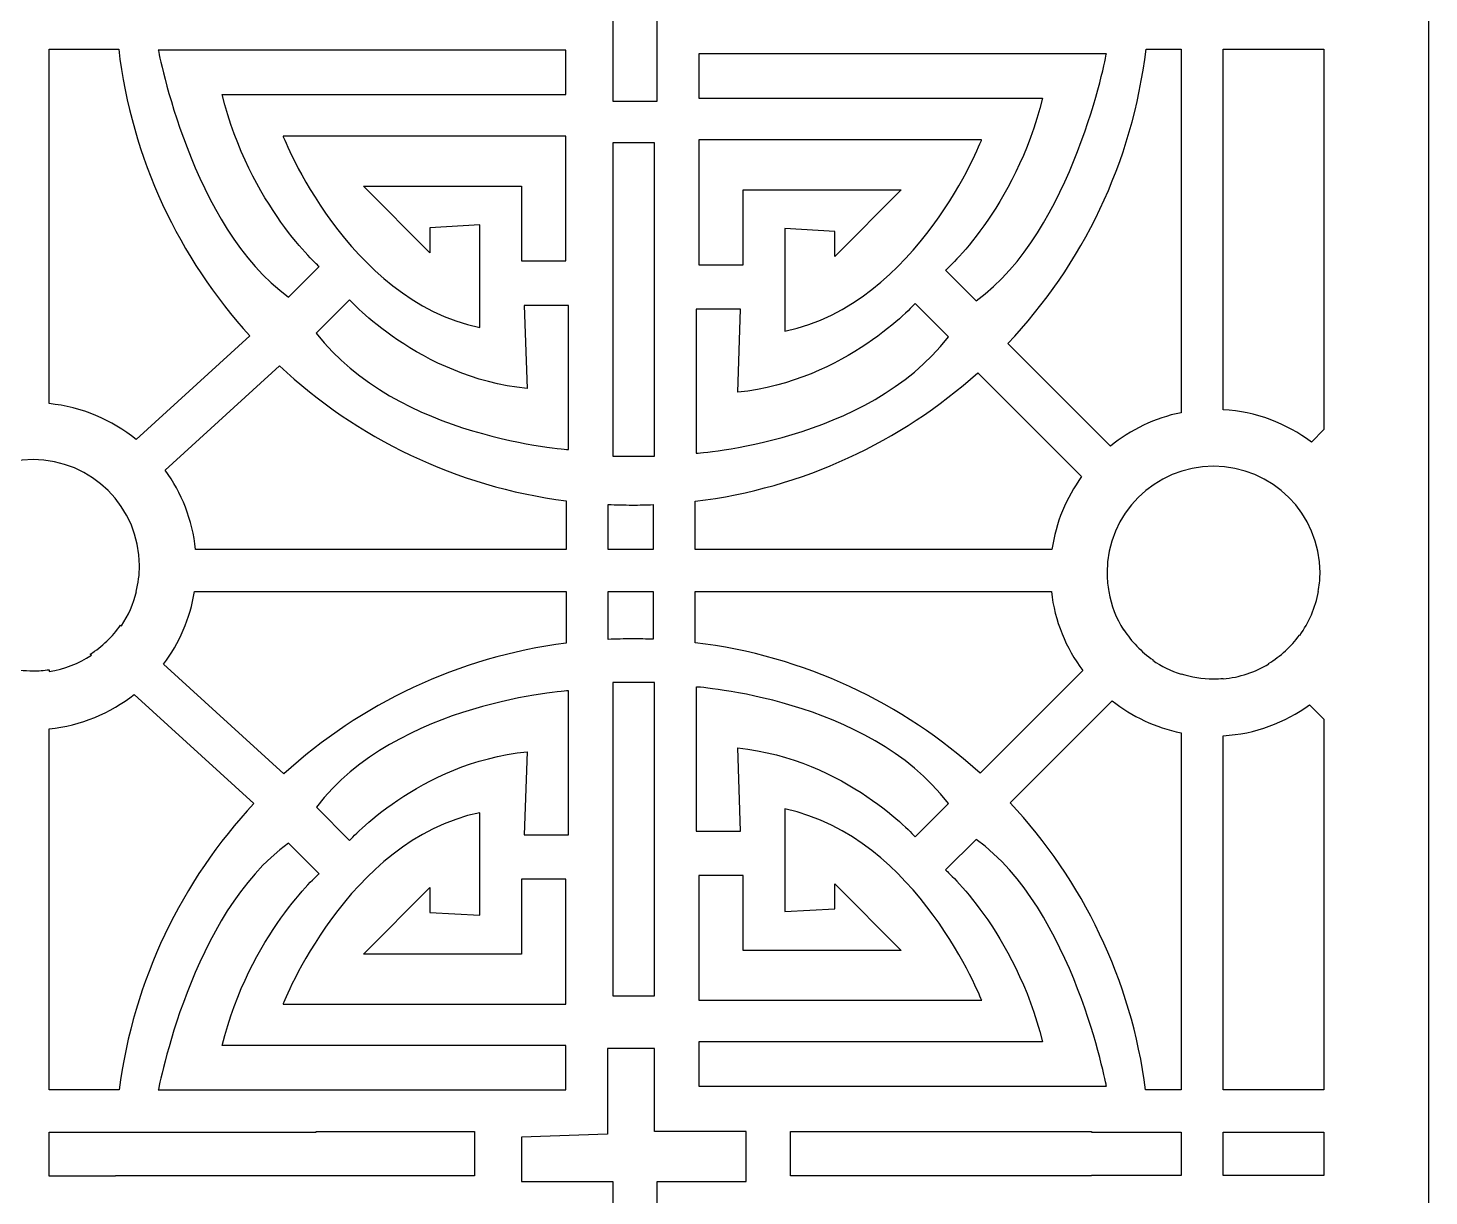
# Model space of a CAD drawing. Header units: centimetres. Extents: x -9.8 to 9.8, y -11.2 to 9.5.
# Drawn here: x 5.197 to 9.817, y -4.862 to -1.012 of the extents above; entities that cross this region are included whole.
import ezdxf

# ---------------------------------------------------------------- set-up
doc = ezdxf.new("R2010")
doc.units = ezdxf.units.CM
doc.header["$MEASUREMENT"] = 0
doc.layers.add('layer 1', color=7, linetype='Continuous')

msp = doc.modelspace()

# ---------------------------------------------------------------- linework, layer by layer
at = {"layer": 'layer 1', "color": 242}
for points, knots in [([(0.57661, 9.45925), (0.57661, 9.45925), (9.81651, 9.45925), (9.81651, 9.45925), (9.81651, 9.45925), (9.81651, 9.45925), (9.81651, -11.21502), (9.81651, -11.21502), (9.81651, -11.21502), (9.81651, -11.21502), (0.57661, -11.21502), (0.57661, -11.21502), (0.57661, -11.21502), (0.57661, -11.21502), (0.57661, 9.45925), (0.57661, 9.45925)], [0, 0, 0, 0, 0.2, 0.2, 0.2, 0.2, 0.4, 0.4, 0.4, 0.4, 0.6, 0.6, 0.6, 0.6, 1, 1, 1, 1]), ([(7.27176, -1.2527), (7.27176, -1.2527), (7.12552, -1.2527), (7.12552, -1.2527), (7.12552, -1.2527), (7.12552, -1.2527), (7.12552, -0.96015), (7.12552, -0.96015), (7.12552, -0.96015), (7.12552, -0.96015), (6.82386, -0.96015), (6.82386, -0.96015), (6.82386, -0.96015), (6.82386, -0.96015), (6.82386, -0.81391), (6.82386, -0.81391), (6.82386, -0.81391), (6.82386, -0.81391), (7.10723, -0.80474), (7.10723, -0.80474), (7.10723, -0.80474), (7.10723, -0.80474), (7.10723, -0.52134), (7.10723, -0.52134), (7.10723, -0.52134), (7.10723, -0.52134), (7.26264, -0.52134), (7.26264, -0.52134), (7.26264, -0.52134), (7.26264, -0.52134), (7.26264, -0.79558), (7.26264, -0.79558), (7.26264, -0.79558), (7.26264, -0.79558), (7.5643, -0.79558), (7.5643, -0.79558), (7.5643, -0.79558), (7.5643, -0.79558), (7.5643, -0.96015), (7.5643, -0.96015), (7.5643, -0.96015), (7.5643, -0.96015), (7.27176, -0.96015), (7.27176, -0.96015), (7.27176, -0.96015), (7.27176, -0.96015), (7.27176, -1.2527), (7.27176, -1.2527)], [0, 0, 0, 0, 0.0769231, 0.0769231, 0.0769231, 0.0769231, 0.1538462, 0.1538462, 0.1538462, 0.1538462, 0.2307692, 0.2307692, 0.2307692, 0.2307692, 0.3076923, 0.3076923, 0.3076923, 0.3076923, 0.3846154, 0.3846154, 0.3846154, 0.3846154, 0.4615385, 0.4615385, 0.4615385, 0.4615385, 0.5384615, 0.5384615, 0.5384615, 0.5384615, 0.6153846, 0.6153846, 0.6153846, 0.6153846, 0.6923077, 0.6923077, 0.6923077, 0.6923077, 0.7692308, 0.7692308, 0.7692308, 0.7692308, 0.8461538, 0.8461538, 0.8461538, 0.8461538, 1, 1, 1, 1]), ([(5.26586, -2.25021), (5.37429, -2.26073), (5.47332, -2.30341), (5.55326, -2.36862), (5.55326, -2.36862), (5.55326, -2.36862), (5.92817, -2.02684), (5.92817, -2.02684), (5.92817, -2.02684), (5.69489, -1.77074), (5.5385, -1.44334), (5.4955, -1.08113), (5.4955, -1.08113), (5.4955, -1.08113), (5.26586, -1.08113), (5.26586, -1.08113), (5.26586, -1.08113), (5.26586, -1.08113), (5.26586, -2.25021), (5.26586, -2.25021)], [0, 0, 0, 0, 0.1666667, 0.1666667, 0.1666667, 0.1666667, 0.3333333, 0.3333333, 0.3333333, 0.3333333, 0.5, 0.5, 0.5, 0.5, 0.6666667, 0.6666667, 0.6666667, 0.6666667, 1, 1, 1, 1]), ([(5.62624, -1.08509), (5.62624, -1.08509), (6.97004, -1.08509), (6.97004, -1.08509), (6.97004, -1.08509), (6.97004, -1.08509), (6.97004, -1.23132), (6.97004, -1.23132), (6.97004, -1.23132), (6.97004, -1.23132), (5.83647, -1.23132), (5.83647, -1.23132), (5.83647, -1.23132), (5.92794, -1.59701), (6.15646, -1.79811), (6.15646, -1.79811), (6.15646, -1.79811), (6.15646, -1.79811), (6.05591, -1.89869), (6.05591, -1.89869), (6.05591, -1.89869), (5.73597, -1.67013), (5.62624, -1.08509), (5.62624, -1.08509)], [0, 0, 0, 0, 0.1428571, 0.1428571, 0.1428571, 0.1428571, 0.2857143, 0.2857143, 0.2857143, 0.2857143, 0.4285714, 0.4285714, 0.4285714, 0.4285714, 0.5714286, 0.5714286, 0.5714286, 0.5714286, 0.7142857, 0.7142857, 0.7142857, 0.7142857, 1, 1, 1, 1]), ([(8.32311, -1.91091), (8.32311, -1.91091), (8.22254, -1.81038), (8.22254, -1.81038), (8.22254, -1.81038), (8.22254, -1.81038), (8.45105, -1.60923), (8.54249, -1.24359), (8.54249, -1.24359), (8.54249, -1.24359), (7.40889, -1.24359), (7.40889, -1.24359), (7.40889, -1.24359), (7.40889, -1.24359), (7.40889, -1.09727), (7.40889, -1.09727), (7.40889, -1.09727), (7.40889, -1.09727), (8.75272, -1.09727), (8.75272, -1.09727), (8.75272, -1.09727), (8.75272, -1.09727), (8.64303, -1.68236), (8.32311, -1.91091)], [0, 0, 0, 0, 0.1428571, 0.1428571, 0.1428571, 0.1428571, 0.2857143, 0.2857143, 0.2857143, 0.2857143, 0.4285714, 0.4285714, 0.4285714, 0.4285714, 0.5714286, 0.5714286, 0.5714286, 0.5714286, 0.7142857, 0.7142857, 0.7142857, 0.7142857, 1, 1, 1, 1]), ([(8.7662, -2.39021), (8.83252, -2.33616), (8.91196, -2.29759), (8.99901, -2.28002), (8.99901, -2.28002), (8.99901, -2.28002), (8.99901, -1.08113), (8.99901, -1.08113), (8.99901, -1.08113), (8.99901, -1.08113), (8.88352, -1.08113), (8.88352, -1.08113), (8.88352, -1.08113), (8.83912, -1.45518), (8.67378, -1.79211), (8.42771, -2.05173), (8.42771, -2.05173), (8.42771, -2.05173), (8.7662, -2.39021), (8.7662, -2.39021)], [0, 0, 0, 0, 0.1666667, 0.1666667, 0.1666667, 0.1666667, 0.3333333, 0.3333333, 0.3333333, 0.3333333, 0.5, 0.5, 0.5, 0.5, 0.6666667, 0.6666667, 0.6666667, 0.6666667, 1, 1, 1, 1]), ([(9.13761, -2.27031), (9.24647, -2.27662), (9.34666, -2.31525), (9.42872, -2.3768), (9.42872, -2.3768), (9.42872, -2.3768), (9.47001, -2.3355), (9.47001, -2.3355), (9.47001, -2.3355), (9.47001, -2.3355), (9.47001, -1.08113), (9.47001, -1.08113), (9.47001, -1.08113), (9.47001, -1.08113), (9.13761, -1.08113), (9.13761, -1.08113), (9.13761, -1.08113), (9.13761, -1.08113), (9.13761, -2.27031), (9.13761, -2.27031)], [0, 0, 0, 0, 0.1666667, 0.1666667, 0.1666667, 0.1666667, 0.3333333, 0.3333333, 0.3333333, 0.3333333, 0.5, 0.5, 0.5, 0.5, 0.6666667, 0.6666667, 0.6666667, 0.6666667, 1, 1, 1, 1]), ([(6.30272, -1.53302), (6.30272, -1.53302), (6.5221, -1.75243), (6.5221, -1.75243), (6.5221, -1.75243), (6.5221, -1.75243), (6.5221, -1.67013), (6.5221, -1.67013), (6.5221, -1.67013), (6.5221, -1.67013), (6.68668, -1.66103), (6.68668, -1.66103), (6.68668, -1.66103), (6.68668, -1.66103), (6.68668, -1.99926), (6.68668, -1.99926), (6.68668, -1.99926), (6.24789, -1.90782), (6.03762, -1.36845), (6.03762, -1.36845), (6.03762, -1.36845), (6.03762, -1.36845), (6.97004, -1.36845), (6.97004, -1.36845), (6.97004, -1.36845), (6.97004, -1.36845), (6.97004, -1.77985), (6.97004, -1.77985), (6.97004, -1.77985), (6.97004, -1.77985), (6.82383, -1.77985), (6.82383, -1.77985), (6.82383, -1.77985), (6.82383, -1.77985), (6.82383, -1.53302), (6.82383, -1.53302), (6.82383, -1.53302), (6.82383, -1.53302), (6.30272, -1.53302), (6.30272, -1.53302)], [0, 0, 0, 0, 0.0909091, 0.0909091, 0.0909091, 0.0909091, 0.1818182, 0.1818182, 0.1818182, 0.1818182, 0.2727273, 0.2727273, 0.2727273, 0.2727273, 0.3636364, 0.3636364, 0.3636364, 0.3636364, 0.4545455, 0.4545455, 0.4545455, 0.4545455, 0.5454545, 0.5454545, 0.5454545, 0.5454545, 0.6363636, 0.6363636, 0.6363636, 0.6363636, 0.7272727, 0.7272727, 0.7272727, 0.7272727, 0.8181818, 0.8181818, 0.8181818, 0.8181818, 1, 1, 1, 1]), ([(8.07626, -1.54522), (8.07626, -1.54522), (7.55519, -1.54522), (7.55519, -1.54522), (7.55519, -1.54522), (7.55519, -1.54522), (7.55519, -1.79205), (7.55519, -1.79205), (7.55519, -1.79205), (7.55519, -1.79205), (7.40889, -1.79205), (7.40889, -1.79205), (7.40889, -1.79205), (7.40889, -1.79205), (7.40889, -1.38065), (7.40889, -1.38065), (7.40889, -1.38065), (7.40889, -1.38065), (8.3414, -1.38065), (8.3414, -1.38065), (8.3414, -1.38065), (8.3414, -1.38065), (8.13111, -1.92005), (7.69229, -2.01146), (7.69229, -2.01146), (7.69229, -2.01146), (7.69229, -1.67323), (7.69229, -1.67323), (7.69229, -1.67323), (7.69229, -1.67323), (7.85685, -1.68236), (7.85685, -1.68236), (7.85685, -1.68236), (7.85685, -1.68236), (7.85685, -1.76461), (7.85685, -1.76461), (7.85685, -1.76461), (7.85685, -1.76461), (8.07626, -1.54522), (8.07626, -1.54522)], [0, 0, 0, 0, 0.0909091, 0.0909091, 0.0909091, 0.0909091, 0.1818182, 0.1818182, 0.1818182, 0.1818182, 0.2727273, 0.2727273, 0.2727273, 0.2727273, 0.3636364, 0.3636364, 0.3636364, 0.3636364, 0.4545455, 0.4545455, 0.4545455, 0.4545455, 0.5454545, 0.5454545, 0.5454545, 0.5454545, 0.6363636, 0.6363636, 0.6363636, 0.6363636, 0.7272727, 0.7272727, 0.7272727, 0.7272727, 0.8181818, 0.8181818, 0.8181818, 0.8181818, 1, 1, 1, 1]), ([(7.26264, -2.42286), (7.26264, -2.42286), (7.12552, -2.42286), (7.12552, -2.42286), (7.12552, -2.42286), (7.12552, -2.42286), (7.12552, -1.3898), (7.12552, -1.3898), (7.12552, -1.3898), (7.12552, -1.3898), (7.26264, -1.3898), (7.26264, -1.3898), (7.26264, -1.3898), (7.26264, -1.3898), (7.26264, -2.42286), (7.26264, -2.42286)], [0, 0, 0, 0, 0.2, 0.2, 0.2, 0.2, 0.4, 0.4, 0.4, 0.4, 0.6, 0.6, 0.6, 0.6, 1, 1, 1, 1]), ([(6.97921, -2.4015), (6.97921, -2.4015), (6.41245, -2.3649), (6.14731, -2.01752), (6.14731, -2.01752), (6.14731, -2.01752), (6.257, -1.90782), (6.257, -1.90782), (6.257, -1.90782), (6.257, -1.90782), (6.48556, -2.1638), (6.84209, -2.20034), (6.84209, -2.20034), (6.84209, -2.20034), (6.83298, -1.92613), (6.83298, -1.92613), (6.83298, -1.92613), (6.83298, -1.92613), (6.97921, -1.92613), (6.97921, -1.92613), (6.97921, -1.92613), (6.97921, -1.92613), (6.97921, -2.4015), (6.97921, -2.4015)], [0, 0, 0, 0, 0.1428571, 0.1428571, 0.1428571, 0.1428571, 0.2857143, 0.2857143, 0.2857143, 0.2857143, 0.4285714, 0.4285714, 0.4285714, 0.4285714, 0.5714286, 0.5714286, 0.5714286, 0.5714286, 0.7142857, 0.7142857, 0.7142857, 0.7142857, 1, 1, 1, 1]), ([(7.39977, -2.41368), (7.39977, -2.41368), (7.39977, -1.93832), (7.39977, -1.93832), (7.39977, -1.93832), (7.39977, -1.93832), (7.54605, -1.93832), (7.54605, -1.93832), (7.54605, -1.93832), (7.54605, -1.93832), (7.5369, -2.21259), (7.5369, -2.21259), (7.5369, -2.21259), (7.8934, -2.17603), (8.12193, -1.92005), (8.12193, -1.92005), (8.12193, -1.92005), (8.12193, -1.92005), (8.23167, -2.02972), (8.23167, -2.02972), (8.23167, -2.02972), (7.96655, -2.37712), (7.39977, -2.41368), (7.39977, -2.41368)], [0, 0, 0, 0, 0.1428571, 0.1428571, 0.1428571, 0.1428571, 0.2857143, 0.2857143, 0.2857143, 0.2857143, 0.4285714, 0.4285714, 0.4285714, 0.4285714, 0.5714286, 0.5714286, 0.5714286, 0.5714286, 0.7142857, 0.7142857, 0.7142857, 0.7142857, 1, 1, 1, 1]), ([(5.64858, -2.46926), (5.7032, -2.54418), (5.73898, -2.63371), (5.74887, -2.7309), (5.74887, -2.7309), (5.74887, -2.7309), (6.97073, -2.7309), (6.97073, -2.7309), (6.97073, -2.7309), (6.97073, -2.7309), (6.97073, -2.57042), (6.97073, -2.57042), (6.97073, -2.57042), (6.60757, -2.52392), (6.2802, -2.36323), (6.02564, -2.12553), (6.02564, -2.12553), (6.02564, -2.12553), (5.64858, -2.46926), (5.64858, -2.46926)], [0, 0, 0, 0, 0.1666667, 0.1666667, 0.1666667, 0.1666667, 0.3333333, 0.3333333, 0.3333333, 0.3333333, 0.5, 0.5, 0.5, 0.5, 0.6666667, 0.6666667, 0.6666667, 0.6666667, 1, 1, 1, 1]), ([(8.57313, -2.7309), (8.58583, -2.64204), (8.62025, -2.56017), (8.67082, -2.49084), (8.67082, -2.49084), (8.67082, -2.49084), (8.32838, -2.1484), (8.32838, -2.1484), (8.32838, -2.1484), (8.07484, -2.37597), (7.75283, -2.52875), (7.39694, -2.57189), (7.39694, -2.57189), (7.39694, -2.57189), (7.39694, -2.7309), (7.39694, -2.7309), (7.39694, -2.7309), (7.39694, -2.7309), (8.57313, -2.7309), (8.57313, -2.7309)], [0, 0, 0, 0, 0.1666667, 0.1666667, 0.1666667, 0.1666667, 0.3333333, 0.3333333, 0.3333333, 0.3333333, 0.5, 0.5, 0.5, 0.5, 0.6666667, 0.6666667, 0.6666667, 0.6666667, 1, 1, 1, 1]), ([(5.21328, -2.43483), (5.40655, -2.43483), (5.56339, -2.59102), (5.56446, -2.78404), (5.56446, -2.78404), (5.56412, -2.81354), (5.56012, -2.84217), (5.55293, -2.8695), (5.55293, -2.8695), (5.55293, -2.8695), (5.55447, -2.8695), (5.55447, -2.8695), (5.55447, -2.8695), (5.54449, -2.91042), (5.52737, -2.94855), (5.50445, -2.98244), (5.50445, -2.98244), (5.50445, -2.98244), (5.50185, -2.98008), (5.50185, -2.98008), (5.50185, -2.98008), (5.47521, -3.01842), (5.44113, -3.05121), (5.40169, -3.07633), (5.40169, -3.07633), (5.40169, -3.07633), (5.4056, -3.07989), (5.4056, -3.07989), (5.4056, -3.07989), (5.36425, -3.10701), (5.31685, -3.12565), (5.26586, -3.13331), (5.26586, -3.13331), (5.26586, -3.13331), (5.26586, -3.12721), (5.26586, -3.12721), (5.26586, -3.12721), (5.24871, -3.12978), (5.23115, -3.13113), (5.21328, -3.13113), (5.21328, -3.13113), (5.1836, -3.13113), (5.15479, -3.12743), (5.12726, -3.12049), (5.12726, -3.12049), (5.12726, -3.12049), (5.12726, -3.12659), (5.12726, -3.12659), (5.12726, -3.12659), (5.07926, -3.1145), (5.03518, -3.09254), (4.99732, -3.06297), (4.99732, -3.06297), (4.99732, -3.06297), (5.00095, -3.05965), (5.00095, -3.05965), (5.00095, -3.05965), (4.96393, -3.0315), (4.93265, -2.99618), (4.90921, -2.95574), (4.90921, -2.95574), (4.90921, -2.95574), (4.90693, -2.95782), (4.90693, -2.95782), (4.90693, -2.95782), (4.89155, -2.93044), (4.87972, -2.90079), (4.87209, -2.8695), (4.87209, -2.8695), (4.87209, -2.8695), (4.87363, -2.8695), (4.87363, -2.8695), (4.87363, -2.8695), (4.86645, -2.84221), (4.86245, -2.81362), (4.8621, -2.78417), (4.8621, -2.78417), (4.86311, -2.59109), (5.01997, -2.43483), (5.21328, -2.43483)], [0, 0, 0, 0, 0.047619, 0.047619, 0.047619, 0.047619, 0.0952381, 0.0952381, 0.0952381, 0.0952381, 0.1428571, 0.1428571, 0.1428571, 0.1428571, 0.1904762, 0.1904762, 0.1904762, 0.1904762, 0.2380952, 0.2380952, 0.2380952, 0.2380952, 0.2857143, 0.2857143, 0.2857143, 0.2857143, 0.3333333, 0.3333333, 0.3333333, 0.3333333, 0.3809524, 0.3809524, 0.3809524, 0.3809524, 0.4285714, 0.4285714, 0.4285714, 0.4285714, 0.4761905, 0.4761905, 0.4761905, 0.4761905, 0.5238095, 0.5238095, 0.5238095, 0.5238095, 0.5714286, 0.5714286, 0.5714286, 0.5714286, 0.6190476, 0.6190476, 0.6190476, 0.6190476, 0.6666667, 0.6666667, 0.6666667, 0.6666667, 0.7142857, 0.7142857, 0.7142857, 0.7142857, 0.7619048, 0.7619048, 0.7619048, 0.7619048, 0.8095238, 0.8095238, 0.8095238, 0.8095238, 0.8571429, 0.8571429, 0.8571429, 0.8571429, 0.9047619, 0.9047619, 0.9047619, 0.9047619, 1, 1, 1, 1]), ([(9.10602, -2.45655), (9.29985, -2.45655), (9.45705, -2.61365), (9.45722, -2.80743), (9.45722, -2.80743), (9.45722, -2.80743), (9.45721, -2.80866), (9.45721, -2.80866), (9.45721, -2.80866), (9.4572, -2.80995), (9.45718, -2.81123), (9.45716, -2.81252), (9.45716, -2.81252), (9.45681, -2.83194), (9.45487, -2.85097), (9.45148, -2.8695), (9.45148, -2.8695), (9.45148, -2.8695), (9.4518, -2.8695), (9.4518, -2.8695), (9.4518, -2.8695), (9.44233, -2.92285), (9.4208, -2.97204), (9.39014, -3.01416), (9.39014, -3.01416), (9.39014, -3.01416), (9.38942, -3.01344), (9.38942, -3.01344), (9.38942, -3.01344), (9.36188, -3.05101), (9.32705, -3.08291), (9.28702, -3.10704), (9.28702, -3.10704), (9.28702, -3.10704), (9.28809, -3.10811), (9.28809, -3.10811), (9.28809, -3.10811), (9.24347, -3.13521), (9.19234, -3.15264), (9.13761, -3.15752), (9.13761, -3.15752), (9.13761, -3.15752), (9.13761, -3.15582), (9.13761, -3.15582), (9.13761, -3.15582), (9.1272, -3.15674), (9.11667, -3.15725), (9.10602, -3.15725), (9.10602, -3.15725), (9.0687, -3.15725), (9.03275, -3.1514), (8.99901, -3.14061), (8.99901, -3.14061), (8.99901, -3.14061), (8.99901, -3.14232), (8.99901, -3.14232), (8.99901, -3.14232), (8.96534, -3.13155), (8.93387, -3.11585), (8.90547, -3.09605), (8.90547, -3.09605), (8.90547, -3.09605), (8.90648, -3.09504), (8.90648, -3.09504), (8.90648, -3.09504), (8.86816, -3.06854), (8.83535, -3.03462), (8.81017, -2.99535), (8.81017, -2.99535), (8.81017, -2.99535), (8.80951, -2.996), (8.80951, -2.996), (8.80951, -2.996), (8.78542, -2.95814), (8.76837, -2.91536), (8.76023, -2.8695), (8.76023, -2.8695), (8.76023, -2.8695), (8.76055, -2.8695), (8.76055, -2.8695), (8.76055, -2.8695), (8.7572, -2.85112), (8.75526, -2.83224), (8.75488, -2.81299), (8.75488, -2.81299), (8.75486, -2.81138), (8.75483, -2.80977), (8.75482, -2.80815), (8.75482, -2.80815), (8.75482, -2.80815), (8.75482, -2.80756), (8.75482, -2.80756), (8.75482, -2.80756), (8.75492, -2.61372), (8.91215, -2.45655), (9.10602, -2.45655)], [0, 0, 0, 0, 0.04, 0.04, 0.04, 0.04, 0.08, 0.08, 0.08, 0.08, 0.12, 0.12, 0.12, 0.12, 0.16, 0.16, 0.16, 0.16, 0.2, 0.2, 0.2, 0.2, 0.24, 0.24, 0.24, 0.24, 0.28, 0.28, 0.28, 0.28, 0.32, 0.32, 0.32, 0.32, 0.36, 0.36, 0.36, 0.36, 0.4, 0.4, 0.4, 0.4, 0.44, 0.44, 0.44, 0.44, 0.48, 0.48, 0.48, 0.48, 0.52, 0.52, 0.52, 0.52, 0.56, 0.56, 0.56, 0.56, 0.6, 0.6, 0.6, 0.6, 0.64, 0.64, 0.64, 0.64, 0.68, 0.68, 0.68, 0.68, 0.72, 0.72, 0.72, 0.72, 0.76, 0.76, 0.76, 0.76, 0.8, 0.8, 0.8, 0.8, 0.84, 0.84, 0.84, 0.84, 0.88, 0.88, 0.88, 0.88, 0.92, 0.92, 0.92, 0.92, 1, 1, 1, 1]), ([(7.10933, -2.7309), (7.10933, -2.7309), (7.25834, -2.7309), (7.25834, -2.7309), (7.25834, -2.7309), (7.25834, -2.7309), (7.25834, -2.58297), (7.25834, -2.58297), (7.25834, -2.58297), (7.2355, -2.58387), (7.21258, -2.58443), (7.18952, -2.58443), (7.18952, -2.58443), (7.16264, -2.58443), (7.1359, -2.58382), (7.10933, -2.58257), (7.10933, -2.58257), (7.10933, -2.58257), (7.10933, -2.7309), (7.10933, -2.7309)], [0, 0, 0, 0, 0.1666667, 0.1666667, 0.1666667, 0.1666667, 0.3333333, 0.3333333, 0.3333333, 0.3333333, 0.5, 0.5, 0.5, 0.5, 0.6666667, 0.6666667, 0.6666667, 0.6666667, 1, 1, 1, 1]), ([(5.74521, -2.8695), (5.73133, -2.95857), (5.69562, -3.04042), (5.64371, -3.1094), (5.64371, -3.1094), (5.64371, -3.1094), (6.04029, -3.47093), (6.04029, -3.47093), (6.04029, -3.47093), (6.29274, -3.24074), (6.61454, -3.0853), (6.97073, -3.0397), (6.97073, -3.0397), (6.97073, -3.0397), (6.97073, -2.8695), (6.97073, -2.8695), (6.97073, -2.8695), (6.97073, -2.8695), (5.74521, -2.8695), (5.74521, -2.8695)], [0, 0, 0, 0, 0.1666667, 0.1666667, 0.1666667, 0.1666667, 0.3333333, 0.3333333, 0.3333333, 0.3333333, 0.5, 0.5, 0.5, 0.5, 0.6666667, 0.6666667, 0.6666667, 0.6666667, 1, 1, 1, 1]), ([(7.25834, -2.8695), (7.25834, -2.8695), (7.10933, -2.8695), (7.10933, -2.8695), (7.10933, -2.8695), (7.10933, -2.8695), (7.10933, -3.02755), (7.10933, -3.02755), (7.10933, -3.02755), (7.1359, -3.0263), (7.16264, -3.02569), (7.18952, -3.02569), (7.18952, -3.02569), (7.21258, -3.02569), (7.2355, -3.02625), (7.25834, -3.02715), (7.25834, -3.02715), (7.25834, -3.02715), (7.25834, -2.8695), (7.25834, -2.8695)], [0, 0, 0, 0, 0.1666667, 0.1666667, 0.1666667, 0.1666667, 0.3333333, 0.3333333, 0.3333333, 0.3333333, 0.5, 0.5, 0.5, 0.5, 0.6666667, 0.6666667, 0.6666667, 0.6666667, 1, 1, 1, 1]), ([(8.67507, -3.13044), (8.61926, -3.05603), (8.58229, -2.96669), (8.57119, -2.8695), (8.57119, -2.8695), (8.57119, -2.8695), (7.39694, -2.8695), (7.39694, -2.8695), (7.39694, -2.8695), (7.39694, -2.8695), (7.39694, -3.03824), (7.39694, -3.03824), (7.39694, -3.03824), (7.75663, -3.08183), (8.08175, -3.23738), (8.33657, -3.46894), (8.33657, -3.46894), (8.33657, -3.46894), (8.67507, -3.13044), (8.67507, -3.13044)], [0, 0, 0, 0, 0.1666667, 0.1666667, 0.1666667, 0.1666667, 0.3333333, 0.3333333, 0.3333333, 0.3333333, 0.5, 0.5, 0.5, 0.5, 0.6666667, 0.6666667, 0.6666667, 0.6666667, 1, 1, 1, 1]), ([(7.12552, -3.16901), (7.12552, -3.16901), (7.26264, -3.16901), (7.26264, -3.16901), (7.26264, -3.16901), (7.26264, -3.16901), (7.26264, -4.20199), (7.26264, -4.20199), (7.26264, -4.20199), (7.26264, -4.20199), (7.12552, -4.20199), (7.12552, -4.20199), (7.12552, -4.20199), (7.12552, -4.20199), (7.12552, -3.16901), (7.12552, -3.16901)], [0, 0, 0, 0, 0.2, 0.2, 0.2, 0.2, 0.4, 0.4, 0.4, 0.4, 0.6, 0.6, 0.6, 0.6, 1, 1, 1, 1]), ([(7.39977, -3.18424), (7.39977, -3.18424), (7.96661, -3.22081), (8.23171, -3.56818), (8.23171, -3.56818), (8.23171, -3.56818), (8.12199, -3.67787), (8.12199, -3.67787), (8.12199, -3.67787), (8.12199, -3.67787), (7.89344, -3.42192), (7.53697, -3.38536), (7.53697, -3.38536), (7.53697, -3.38536), (7.54605, -3.65959), (7.54605, -3.65959), (7.54605, -3.65959), (7.54605, -3.65959), (7.39977, -3.65959), (7.39977, -3.65959), (7.39977, -3.65959), (7.39977, -3.65959), (7.39977, -3.18424), (7.39977, -3.18424)], [0, 0, 0, 0, 0.1428571, 0.1428571, 0.1428571, 0.1428571, 0.2857143, 0.2857143, 0.2857143, 0.2857143, 0.4285714, 0.4285714, 0.4285714, 0.4285714, 0.5714286, 0.5714286, 0.5714286, 0.5714286, 0.7142857, 0.7142857, 0.7142857, 0.7142857, 1, 1, 1, 1]), ([(5.54681, -3.20862), (5.46801, -3.2709), (5.37139, -3.31161), (5.26586, -3.32184), (5.26586, -3.32184), (5.26586, -3.32184), (5.26586, -4.51292), (5.26586, -4.51292), (5.26586, -4.51292), (5.26586, -4.51292), (5.49714, -4.51292), (5.49714, -4.51292), (5.49714, -4.51292), (5.54369, -4.1501), (5.7042, -3.82298), (5.94159, -3.56851), (5.94159, -3.56851), (5.94159, -3.56851), (5.54681, -3.20862), (5.54681, -3.20862)], [0, 0, 0, 0, 0.1666667, 0.1666667, 0.1666667, 0.1666667, 0.3333333, 0.3333333, 0.3333333, 0.3333333, 0.5, 0.5, 0.5, 0.5, 0.6666667, 0.6666667, 0.6666667, 0.6666667, 1, 1, 1, 1]), ([(6.97921, -3.19642), (6.97921, -3.19642), (6.97921, -3.67182), (6.97921, -3.67182), (6.97921, -3.67182), (6.97921, -3.67182), (6.83301, -3.67182), (6.83301, -3.67182), (6.83301, -3.67182), (6.83301, -3.67182), (6.84212, -3.39757), (6.84212, -3.39757), (6.84212, -3.39757), (6.48562, -3.4341), (6.25706, -3.6901), (6.25706, -3.6901), (6.25706, -3.6901), (6.25706, -3.6901), (6.14734, -3.58038), (6.14734, -3.58038), (6.14734, -3.58038), (6.41245, -3.23299), (6.97921, -3.19642), (6.97921, -3.19642)], [0, 0, 0, 0, 0.1428571, 0.1428571, 0.1428571, 0.1428571, 0.2857143, 0.2857143, 0.2857143, 0.2857143, 0.4285714, 0.4285714, 0.4285714, 0.4285714, 0.5714286, 0.5714286, 0.5714286, 0.5714286, 0.7142857, 0.7142857, 0.7142857, 0.7142857, 1, 1, 1, 1]), ([(8.99901, -3.33547), (8.91439, -3.31839), (8.83695, -3.28147), (8.77176, -3.22976), (8.77176, -3.22976), (8.77176, -3.22976), (8.4353, -3.56622), (8.4353, -3.56622), (8.4353, -3.56622), (8.67384, -3.82102), (8.83516, -4.14903), (8.88187, -4.51292), (8.88187, -4.51292), (8.88187, -4.51292), (8.99901, -4.51292), (8.99901, -4.51292), (8.99901, -4.51292), (8.99901, -4.51292), (8.99901, -3.33547), (8.99901, -3.33547)], [0, 0, 0, 0, 0.1666667, 0.1666667, 0.1666667, 0.1666667, 0.3333333, 0.3333333, 0.3333333, 0.3333333, 0.5, 0.5, 0.5, 0.5, 0.6666667, 0.6666667, 0.6666667, 0.6666667, 1, 1, 1, 1]), ([(9.42292, -3.24294), (9.34196, -3.302), (9.24392, -3.33902), (9.13761, -3.34518), (9.13761, -3.34518), (9.13761, -3.34518), (9.13761, -4.51292), (9.13761, -4.51292), (9.13761, -4.51292), (9.13761, -4.51292), (9.47001, -4.51292), (9.47001, -4.51292), (9.47001, -4.51292), (9.47001, -4.51292), (9.47001, -3.29004), (9.47001, -3.29004), (9.47001, -3.29004), (9.47001, -3.29004), (9.42292, -3.24294), (9.42292, -3.24294)], [0, 0, 0, 0, 0.1666667, 0.1666667, 0.1666667, 0.1666667, 0.3333333, 0.3333333, 0.3333333, 0.3333333, 0.5, 0.5, 0.5, 0.5, 0.6666667, 0.6666667, 0.6666667, 0.6666667, 1, 1, 1, 1]), ([(6.30275, -4.06491), (6.30275, -4.06491), (6.82386, -4.06491), (6.82386, -4.06491), (6.82386, -4.06491), (6.82386, -4.06491), (6.82386, -3.81805), (6.82386, -3.81805), (6.82386, -3.81805), (6.82386, -3.81805), (6.9701, -3.81805), (6.9701, -3.81805), (6.9701, -3.81805), (6.9701, -3.81805), (6.9701, -4.22944), (6.9701, -4.22944), (6.9701, -4.22944), (6.9701, -4.22944), (6.03762, -4.22944), (6.03762, -4.22944), (6.03762, -4.22944), (6.03762, -4.22944), (6.24789, -3.6901), (6.68671, -3.59866), (6.68671, -3.59866), (6.68671, -3.59866), (6.68671, -3.93691), (6.68671, -3.93691), (6.68671, -3.93691), (6.68671, -3.93691), (6.52214, -3.92776), (6.52214, -3.92776), (6.52214, -3.92776), (6.52214, -3.92776), (6.52214, -3.84548), (6.52214, -3.84548), (6.52214, -3.84548), (6.52214, -3.84548), (6.30275, -4.06491), (6.30275, -4.06491)], [0, 0, 0, 0, 0.0909091, 0.0909091, 0.0909091, 0.0909091, 0.1818182, 0.1818182, 0.1818182, 0.1818182, 0.2727273, 0.2727273, 0.2727273, 0.2727273, 0.3636364, 0.3636364, 0.3636364, 0.3636364, 0.4545455, 0.4545455, 0.4545455, 0.4545455, 0.5454545, 0.5454545, 0.5454545, 0.5454545, 0.6363636, 0.6363636, 0.6363636, 0.6363636, 0.7272727, 0.7272727, 0.7272727, 0.7272727, 0.8181818, 0.8181818, 0.8181818, 0.8181818, 1, 1, 1, 1]), ([(8.0763, -4.0527), (8.0763, -4.0527), (7.85688, -3.8333), (7.85688, -3.8333), (7.85688, -3.8333), (7.85688, -3.8333), (7.85688, -3.91554), (7.85688, -3.91554), (7.85688, -3.91554), (7.85688, -3.91554), (7.69232, -3.9247), (7.69232, -3.9247), (7.69232, -3.9247), (7.69232, -3.9247), (7.69232, -3.58647), (7.69232, -3.58647), (7.69232, -3.58647), (8.13114, -3.67787), (8.34144, -4.21723), (8.34144, -4.21723), (8.34144, -4.21723), (8.34144, -4.21723), (7.40894, -4.21723), (7.40894, -4.21723), (7.40894, -4.21723), (7.40894, -4.21723), (7.40894, -3.80587), (7.40894, -3.80587), (7.40894, -3.80587), (7.40894, -3.80587), (7.55523, -3.80587), (7.55523, -3.80587), (7.55523, -3.80587), (7.55523, -3.80587), (7.55523, -4.0527), (7.55523, -4.0527), (7.55523, -4.0527), (7.55523, -4.0527), (8.0763, -4.0527), (8.0763, -4.0527)], [0, 0, 0, 0, 0.0909091, 0.0909091, 0.0909091, 0.0909091, 0.1818182, 0.1818182, 0.1818182, 0.1818182, 0.2727273, 0.2727273, 0.2727273, 0.2727273, 0.3636364, 0.3636364, 0.3636364, 0.3636364, 0.4545455, 0.4545455, 0.4545455, 0.4545455, 0.5454545, 0.5454545, 0.5454545, 0.5454545, 0.6363636, 0.6363636, 0.6363636, 0.6363636, 0.7272727, 0.7272727, 0.7272727, 0.7272727, 0.8181818, 0.8181818, 0.8181818, 0.8181818, 1, 1, 1, 1]), ([(8.75278, -4.5006), (8.75278, -4.5006), (7.40894, -4.5006), (7.40894, -4.5006), (7.40894, -4.5006), (7.40894, -4.5006), (7.40894, -4.35439), (7.40894, -4.35439), (7.40894, -4.35439), (7.40894, -4.35439), (8.54249, -4.35439), (8.54249, -4.35439), (8.54249, -4.35439), (8.4511, -3.98874), (8.22254, -3.7876), (8.22254, -3.7876), (8.22254, -3.7876), (8.22254, -3.7876), (8.32311, -3.68704), (8.32311, -3.68704), (8.32311, -3.68704), (8.64306, -3.91554), (8.75278, -4.5006), (8.75278, -4.5006)], [0, 0, 0, 0, 0.1428571, 0.1428571, 0.1428571, 0.1428571, 0.2857143, 0.2857143, 0.2857143, 0.2857143, 0.4285714, 0.4285714, 0.4285714, 0.4285714, 0.5714286, 0.5714286, 0.5714286, 0.5714286, 0.7142857, 0.7142857, 0.7142857, 0.7142857, 1, 1, 1, 1]), ([(5.62627, -4.51286), (5.62627, -4.51286), (5.736, -3.92776), (6.05591, -3.69922), (6.05591, -3.69922), (6.05591, -3.69922), (6.15649, -3.79977), (6.15649, -3.79977), (6.15649, -3.79977), (6.15649, -3.79977), (5.92794, -4.00091), (5.83653, -4.36658), (5.83653, -4.36658), (5.83653, -4.36658), (6.9701, -4.36658), (6.9701, -4.36658), (6.9701, -4.36658), (6.9701, -4.36658), (6.9701, -4.51286), (6.9701, -4.51286), (6.9701, -4.51286), (6.9701, -4.51286), (5.62627, -4.51286), (5.62627, -4.51286)], [0, 0, 0, 0, 0.1428571, 0.1428571, 0.1428571, 0.1428571, 0.2857143, 0.2857143, 0.2857143, 0.2857143, 0.4285714, 0.4285714, 0.4285714, 0.4285714, 0.5714286, 0.5714286, 0.5714286, 0.5714286, 0.7142857, 0.7142857, 0.7142857, 0.7142857, 1, 1, 1, 1]), ([(7.27176, -5.10706), (7.27176, -5.10706), (7.12552, -5.10706), (7.12552, -5.10706), (7.12552, -5.10706), (7.12552, -5.10706), (7.12552, -4.81451), (7.12552, -4.81451), (7.12552, -4.81451), (7.12552, -4.81451), (6.82386, -4.81451), (6.82386, -4.81451), (6.82386, -4.81451), (6.82386, -4.81451), (6.82386, -4.66827), (6.82386, -4.66827), (6.82386, -4.66827), (6.82386, -4.66827), (7.10723, -4.6591), (7.10723, -4.6591), (7.10723, -4.6591), (7.10723, -4.6591), (7.10723, -4.3757), (7.10723, -4.3757), (7.10723, -4.3757), (7.10723, -4.3757), (7.26264, -4.3757), (7.26264, -4.3757), (7.26264, -4.3757), (7.26264, -4.3757), (7.26264, -4.64994), (7.26264, -4.64994), (7.26264, -4.64994), (7.26264, -4.64994), (7.5643, -4.64994), (7.5643, -4.64994), (7.5643, -4.64994), (7.5643, -4.64994), (7.5643, -4.81451), (7.5643, -4.81451), (7.5643, -4.81451), (7.5643, -4.81451), (7.27176, -4.81451), (7.27176, -4.81451), (7.27176, -4.81451), (7.27176, -4.81451), (7.27176, -5.10706), (7.27176, -5.10706)], [0, 0, 0, 0, 0.0769231, 0.0769231, 0.0769231, 0.0769231, 0.1538462, 0.1538462, 0.1538462, 0.1538462, 0.2307692, 0.2307692, 0.2307692, 0.2307692, 0.3076923, 0.3076923, 0.3076923, 0.3076923, 0.3846154, 0.3846154, 0.3846154, 0.3846154, 0.4615385, 0.4615385, 0.4615385, 0.4615385, 0.5384615, 0.5384615, 0.5384615, 0.5384615, 0.6153846, 0.6153846, 0.6153846, 0.6153846, 0.6923077, 0.6923077, 0.6923077, 0.6923077, 0.7692308, 0.7692308, 0.7692308, 0.7692308, 0.8461538, 0.8461538, 0.8461538, 0.8461538, 1, 1, 1, 1]), ([(5.26586, -4.65152), (5.26586, -4.65152), (5.26586, -4.79707), (5.26586, -4.79707), (5.26586, -4.79707), (5.26586, -4.79707), (5.48463, -4.79707), (5.48463, -4.79707), (5.48463, -4.79707), (5.48463, -4.79707), (5.48459, -4.79624), (5.48459, -4.79624), (5.48459, -4.79624), (5.48459, -4.79624), (6.66844, -4.79624), (6.66844, -4.79624), (6.66844, -4.79624), (6.66844, -4.79624), (6.66844, -4.64994), (6.66844, -4.64994), (6.66844, -4.64994), (6.66844, -4.64994), (6.14722, -4.64994), (6.14722, -4.64994), (6.14722, -4.64994), (6.14722, -4.64994), (6.14722, -4.65152), (6.14722, -4.65152), (6.14722, -4.65152), (6.14722, -4.65152), (5.26586, -4.65152), (5.26586, -4.65152)], [0, 0, 0, 0, 0.1111111, 0.1111111, 0.1111111, 0.1111111, 0.2222222, 0.2222222, 0.2222222, 0.2222222, 0.3333333, 0.3333333, 0.3333333, 0.3333333, 0.4444444, 0.4444444, 0.4444444, 0.4444444, 0.5555556, 0.5555556, 0.5555556, 0.5555556, 0.6666667, 0.6666667, 0.6666667, 0.6666667, 0.7777778, 0.7777778, 0.7777778, 0.7777778, 1, 1, 1, 1]), ([(8.99901, -4.79476), (8.99901, -4.79476), (8.99901, -4.65152), (8.99901, -4.65152), (8.99901, -4.65152), (8.99901, -4.65152), (8.70403, -4.65152), (8.70403, -4.65152), (8.70403, -4.65152), (8.70403, -4.65152), (8.70403, -4.64994), (8.70403, -4.64994), (8.70403, -4.64994), (8.70403, -4.64994), (7.71058, -4.64994), (7.71058, -4.64994), (7.71058, -4.64994), (7.71058, -4.64994), (7.71058, -4.79624), (7.71058, -4.79624), (7.71058, -4.79624), (7.71058, -4.79624), (8.70403, -4.79624), (8.70403, -4.79624), (8.70403, -4.79624), (8.70403, -4.79624), (8.70403, -4.79476), (8.70403, -4.79476), (8.70403, -4.79476), (8.70403, -4.79476), (8.99901, -4.79476), (8.99901, -4.79476)], [0, 0, 0, 0, 0.1111111, 0.1111111, 0.1111111, 0.1111111, 0.2222222, 0.2222222, 0.2222222, 0.2222222, 0.3333333, 0.3333333, 0.3333333, 0.3333333, 0.4444444, 0.4444444, 0.4444444, 0.4444444, 0.5555556, 0.5555556, 0.5555556, 0.5555556, 0.6666667, 0.6666667, 0.6666667, 0.6666667, 0.7777778, 0.7777778, 0.7777778, 0.7777778, 1, 1, 1, 1]), ([(9.13761, -4.65152), (9.13761, -4.65152), (9.13761, -4.79476), (9.13761, -4.79476), (9.13761, -4.79476), (9.13761, -4.79476), (9.47001, -4.79476), (9.47001, -4.79476), (9.47001, -4.79476), (9.47001, -4.79476), (9.47001, -4.65152), (9.47001, -4.65152), (9.47001, -4.65152), (9.47001, -4.65152), (9.13761, -4.65152), (9.13761, -4.65152)], [0, 0, 0, 0, 0.2, 0.2, 0.2, 0.2, 0.4, 0.4, 0.4, 0.4, 0.6, 0.6, 0.6, 0.6, 1, 1, 1, 1])]:
    msp.add_open_spline(points, degree=3, knots=knots, dxfattribs=at)

doc.saveas('drawing.dxf')
